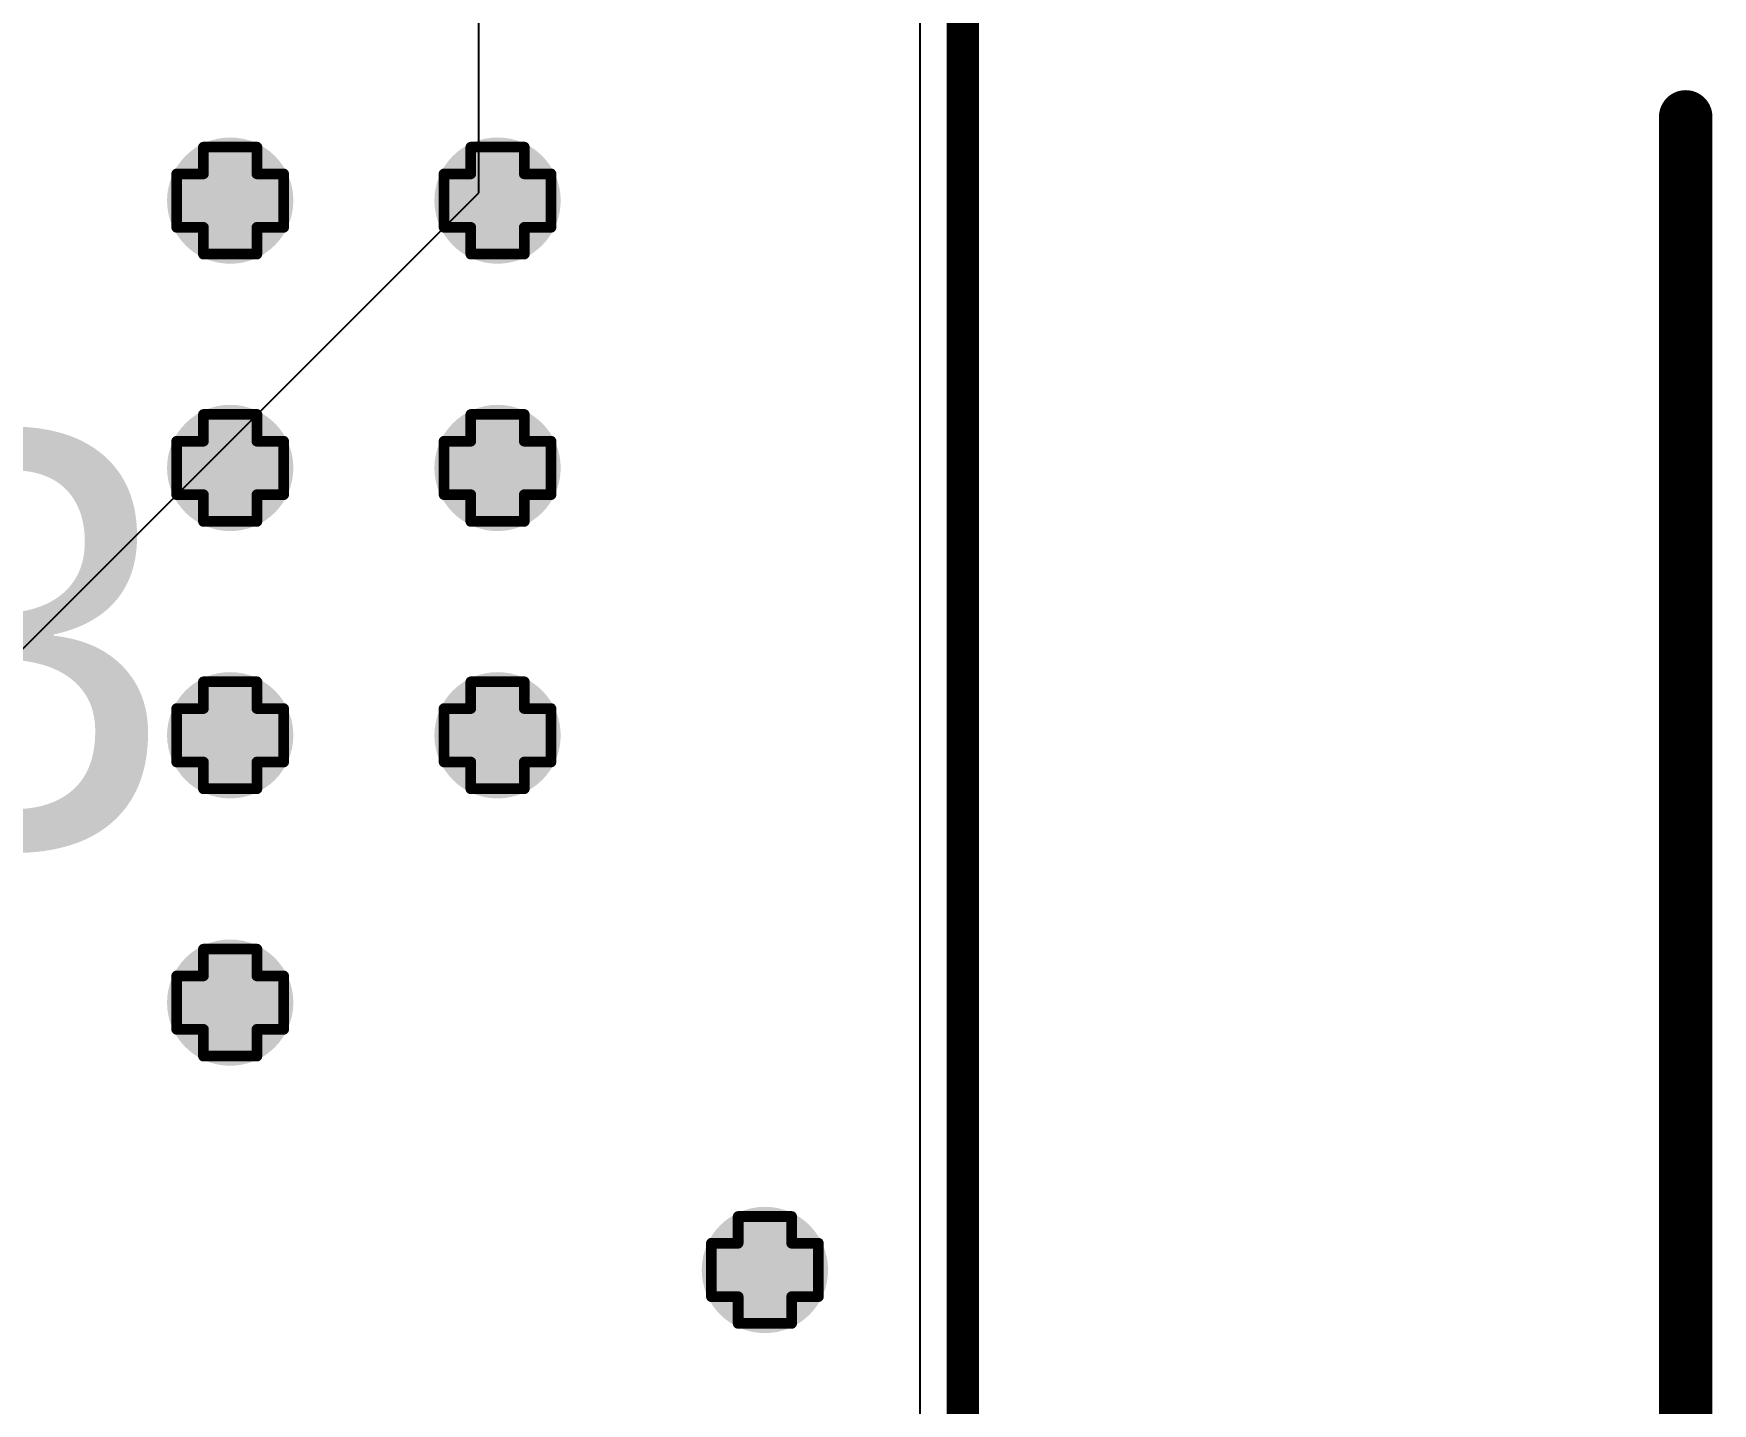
# Model space of a CAD drawing. Header units: inches. Extents: x -1 to 13, y -1.6 to 0.5.
# Drawn here: x 2.916 to 3.23, y -1.1206 to -0.8644 of the extents above; entities that cross this region are included whole.
import ezdxf

# ---------------------------------------------------------------- set-up
doc = ezdxf.new("R2010")
doc.units = ezdxf.units.IN
doc.header["$MEASUREMENT"] = 0
for name, color, linetype in [('Board_outline', 216, 'Continuous'), ('Bottom Layer', 5, 'Continuous'), ('Dimensions', 6, 'Continuous'), ('Drill Drawing', 1, 'Continuous'), ('Top Layer', 1, 'Continuous'), ('Top Overlay', 2, 'Continuous'), ('Via Holes', 16, 'Continuous')]:
    doc.layers.add(name, color=color, linetype=linetype)
doc.styles.add('Arial', font='', dxfattribs={"height": 0.2})
doc.styles.get('Arial').set_extended_font_data('Arial')

msp = doc.modelspace()

# ---------------------------------------------------------------- hatches: boundary and pattern name
at = {"layer": 'Bottom Layer'}
h = msp.add_hatch(color=5, dxfattribs=at)
edge = h.paths.add_edge_path()
edge.add_arc((2.9528, -0.89561), 0.01181, 0, 360)
h = msp.add_hatch(color=5, dxfattribs=at)
edge = h.paths.add_edge_path()
edge.add_arc((3.0028, -0.89561), 0.01181, 0, 360)
h = msp.add_hatch(color=5, dxfattribs=at)
edge = h.paths.add_edge_path()
edge.add_arc((2.9528, -0.94561), 0.01181, 0, 360)
h = msp.add_hatch(color=5, dxfattribs=at)
edge = h.paths.add_edge_path()
edge.add_arc((3.0028, -0.94561), 0.01181, 0, 360)
h = msp.add_hatch(color=5, dxfattribs=at)
edge = h.paths.add_edge_path()
edge.add_arc((2.9528, -0.99561), 0.01181, 0, 360)
h = msp.add_hatch(color=5, dxfattribs=at)
edge = h.paths.add_edge_path()
edge.add_arc((3.0028, -0.99561), 0.01181, 0, 360)
h = msp.add_hatch(color=5, dxfattribs=at)
edge = h.paths.add_edge_path()
edge.add_arc((2.9528, -1.04561), 0.01181, 0, 360)
h = msp.add_hatch(color=5, dxfattribs=at)
edge = h.paths.add_edge_path()
edge.add_arc((3.0528, -1.09561), 0.01181, 0, 360)
at = {"layer": 'Top Layer'}
h = msp.add_hatch(color=1, dxfattribs=at)
edge = h.paths.add_edge_path()
edge.add_arc((2.9528, -0.89561), 0.01181, 0, 360)
h = msp.add_hatch(color=1, dxfattribs=at)
edge = h.paths.add_edge_path()
edge.add_arc((3.0028, -0.89561), 0.01181, 0, 360)
h = msp.add_hatch(color=1, dxfattribs=at)
edge = h.paths.add_edge_path()
edge.add_arc((2.9528, -0.94561), 0.01181, 0, 360)
h = msp.add_hatch(color=1, dxfattribs=at)
edge = h.paths.add_edge_path()
edge.add_arc((3.0028, -0.94561), 0.01181, 0, 360)
h = msp.add_hatch(color=1, dxfattribs=at)
edge = h.paths.add_edge_path()
edge.add_arc((2.9528, -0.99561), 0.01181, 0, 360)
h = msp.add_hatch(color=1, dxfattribs=at)
edge = h.paths.add_edge_path()
edge.add_arc((3.0028, -0.99561), 0.01181, 0, 360)
h = msp.add_hatch(color=1, dxfattribs=at)
edge = h.paths.add_edge_path()
edge.add_arc((2.9528, -1.04561), 0.01181, 0, 360)
h = msp.add_hatch(color=1, dxfattribs=at)
edge = h.paths.add_edge_path()
edge.add_arc((3.0528, -1.09561), 0.01181, 0, 360)
at = {"layer": 'Via Holes'}
h = msp.add_hatch(color=7, dxfattribs=at)
edge = h.paths.add_edge_path()
edge.add_arc((2.9528, -0.89561), 0.00591, 0, 360)
h = msp.add_hatch(color=7, dxfattribs=at)
edge = h.paths.add_edge_path()
edge.add_arc((3.0028, -0.89561), 0.00591, 0, 360)
h = msp.add_hatch(color=7, dxfattribs=at)
edge = h.paths.add_edge_path()
edge.add_arc((2.9528, -0.94561), 0.00591, 0, 360)
h = msp.add_hatch(color=7, dxfattribs=at)
edge = h.paths.add_edge_path()
edge.add_arc((3.0028, -0.94561), 0.00591, 0, 360)
h = msp.add_hatch(color=7, dxfattribs=at)
edge = h.paths.add_edge_path()
edge.add_arc((2.9528, -0.99561), 0.00591, 0, 360)
h = msp.add_hatch(color=7, dxfattribs=at)
edge = h.paths.add_edge_path()
edge.add_arc((3.0028, -0.99561), 0.00591, 0, 360)
h = msp.add_hatch(color=7, dxfattribs=at)
edge = h.paths.add_edge_path()
edge.add_arc((2.9528, -1.04561), 0.00591, 0, 360)
h = msp.add_hatch(color=7, dxfattribs=at)
edge = h.paths.add_edge_path()
edge.add_arc((3.0528, -1.09561), 0.00591, 0, 360)

# ---------------------------------------------------------------- linework, layer by layer
at = {"layer": 'Board_outline', "const_width": 0.006}
msp.add_lwpolyline([(3.08981, -1.29876), (3.08981, 0.07919)], dxfattribs=at)
at = {"layer": 'Bottom Layer'}
msp.add_line((3.08178, -0.49934), (3.08178, -1.29876), dxfattribs=at)
at = {"layer": 'Dimensions', "const_width": 0.01}
msp.add_lwpolyline([(3.225, -1.35188), (3.225, -0.87995)], dxfattribs=at)
at = {"layer": 'Dimensions', "const_width": 0.005}
msp.add_lwpolyline([(3.2225, -0.87995, 1), (3.2275, -0.87995, 1)], format="xyb", close=True, dxfattribs=at)
at = {"layer": 'Drill Drawing', "const_width": 0.002}
for points in [[(2.9478, -0.89061), (2.9478, -0.88561)], [(2.9478, -0.88561), (2.9578, -0.88561)], [(2.9578, -0.89061), (2.9578, -0.88561)], [(2.9978, -0.89061), (2.9978, -0.88561)], [(2.9978, -0.88561), (3.0078, -0.88561)], [(3.0078, -0.89061), (3.0078, -0.88561)], [(2.9428, -0.90061), (2.9428, -0.89061)], [(2.9428, -0.89061), (2.9478, -0.89061)], [(2.9578, -0.89061), (2.9628, -0.89061)], [(2.9628, -0.90061), (2.9628, -0.89061)], [(2.9928, -0.90061), (2.9928, -0.89061)], [(2.9928, -0.89061), (2.9978, -0.89061)], [(3.0078, -0.89061), (3.0128, -0.89061)], [(3.0128, -0.90061), (3.0128, -0.89061)], [(2.9428, -0.90061), (2.9478, -0.90061)], [(2.9478, -0.90561), (2.9478, -0.90061)], [(2.9578, -0.90061), (2.9628, -0.90061)], [(2.9578, -0.90561), (2.9578, -0.90061)], [(2.9928, -0.90061), (2.9978, -0.90061)], [(2.9978, -0.90561), (2.9978, -0.90061)], [(3.0078, -0.90061), (3.0128, -0.90061)], [(3.0078, -0.90561), (3.0078, -0.90061)], [(2.9478, -0.90561), (2.9578, -0.90561)], [(2.9978, -0.90561), (3.0078, -0.90561)], [(2.9478, -0.94061), (2.9478, -0.93561)], [(2.9478, -0.93561), (2.9578, -0.93561)], [(2.9578, -0.94061), (2.9578, -0.93561)], [(2.9978, -0.94061), (2.9978, -0.93561)], [(2.9978, -0.93561), (3.0078, -0.93561)], [(3.0078, -0.94061), (3.0078, -0.93561)], [(2.9428, -0.95061), (2.9428, -0.94061)], [(2.9428, -0.94061), (2.9478, -0.94061)], [(2.9578, -0.94061), (2.9628, -0.94061)], [(2.9628, -0.95061), (2.9628, -0.94061)], [(2.9928, -0.95061), (2.9928, -0.94061)], [(2.9928, -0.94061), (2.9978, -0.94061)], [(3.0078, -0.94061), (3.0128, -0.94061)], [(3.0128, -0.95061), (3.0128, -0.94061)], [(2.9428, -0.95061), (2.9478, -0.95061)], [(2.9478, -0.95561), (2.9478, -0.95061)], [(2.9578, -0.95061), (2.9628, -0.95061)], [(2.9578, -0.95561), (2.9578, -0.95061)], [(2.9928, -0.95061), (2.9978, -0.95061)], [(2.9978, -0.95561), (2.9978, -0.95061)], [(3.0078, -0.95061), (3.0128, -0.95061)], [(3.0078, -0.95561), (3.0078, -0.95061)], [(2.9478, -0.95561), (2.9578, -0.95561)], [(2.9978, -0.95561), (3.0078, -0.95561)], [(2.9478, -0.99061), (2.9478, -0.98561)], [(2.9478, -0.98561), (2.9578, -0.98561)], [(2.9578, -0.99061), (2.9578, -0.98561)], [(2.9978, -0.99061), (2.9978, -0.98561)], [(2.9978, -0.98561), (3.0078, -0.98561)], [(3.0078, -0.99061), (3.0078, -0.98561)], [(2.9428, -1.00061), (2.9428, -0.99061)], [(2.9428, -0.99061), (2.9478, -0.99061)], [(2.9578, -0.99061), (2.9628, -0.99061)], [(2.9628, -1.00061), (2.9628, -0.99061)], [(2.9928, -1.00061), (2.9928, -0.99061)], [(2.9928, -0.99061), (2.9978, -0.99061)], [(3.0078, -0.99061), (3.0128, -0.99061)], [(3.0128, -1.00061), (3.0128, -0.99061)], [(2.9428, -1.00061), (2.9478, -1.00061)], [(2.9478, -1.00561), (2.9478, -1.00061)], [(2.9578, -1.00061), (2.9628, -1.00061)], [(2.9578, -1.00561), (2.9578, -1.00061)], [(2.9928, -1.00061), (2.9978, -1.00061)], [(2.9978, -1.00561), (2.9978, -1.00061)], [(3.0078, -1.00061), (3.0128, -1.00061)], [(3.0078, -1.00561), (3.0078, -1.00061)], [(2.9478, -1.00561), (2.9578, -1.00561)], [(2.9978, -1.00561), (3.0078, -1.00561)], [(2.9478, -1.04061), (2.9478, -1.03561)], [(2.9478, -1.03561), (2.9578, -1.03561)], [(2.9578, -1.04061), (2.9578, -1.03561)], [(2.9428, -1.05061), (2.9428, -1.04061)], [(2.9428, -1.04061), (2.9478, -1.04061)], [(2.9578, -1.04061), (2.9628, -1.04061)], [(2.9628, -1.05061), (2.9628, -1.04061)], [(2.9428, -1.05061), (2.9478, -1.05061)], [(2.9478, -1.05561), (2.9478, -1.05061)], [(2.9578, -1.05061), (2.9628, -1.05061)], [(2.9578, -1.05561), (2.9578, -1.05061)], [(2.9478, -1.05561), (2.9578, -1.05561)], [(3.0478, -1.09061), (3.0478, -1.08561)], [(3.0478, -1.08561), (3.0578, -1.08561)], [(3.0578, -1.09061), (3.0578, -1.08561)], [(3.0428, -1.10061), (3.0428, -1.09061)], [(3.0428, -1.09061), (3.0478, -1.09061)], [(3.0578, -1.09061), (3.0628, -1.09061)], [(3.0628, -1.10061), (3.0628, -1.09061)], [(3.0428, -1.10061), (3.0478, -1.10061)], [(3.0478, -1.10561), (3.0478, -1.10061)], [(3.0578, -1.10061), (3.0628, -1.10061)], [(3.0578, -1.10561), (3.0578, -1.10061)], [(3.0478, -1.10561), (3.0578, -1.10561)]]:
    msp.add_lwpolyline(points, dxfattribs=at)
at = {"layer": 'Drill Drawing', "const_width": 0.001}
for points in [[(2.9473, -0.88561, 1), (2.9483, -0.88561, 1)], [(2.9473, -0.88561, 1), (2.9483, -0.88561, 1)], [(2.9573, -0.88561, 1), (2.9583, -0.88561, 1)], [(2.9573, -0.88561, 1), (2.9583, -0.88561, 1)], [(2.9973, -0.88561, 1), (2.9983, -0.88561, 1)], [(2.9973, -0.88561, 1), (2.9983, -0.88561, 1)], [(3.0073, -0.88561, 1), (3.0083, -0.88561, 1)], [(3.0073, -0.88561, 1), (3.0083, -0.88561, 1)], [(2.9423, -0.89061, 1), (2.9433, -0.89061, 1)], [(2.9423, -0.89061, 1), (2.9433, -0.89061, 1)], [(2.9473, -0.89061, 1), (2.9483, -0.89061, 1)], [(2.9473, -0.89061, 1), (2.9483, -0.89061, 1)], [(2.9573, -0.89061, 1), (2.9583, -0.89061, 1)], [(2.9573, -0.89061, 1), (2.9583, -0.89061, 1)], [(2.9623, -0.89061, 1), (2.9633, -0.89061, 1)], [(2.9623, -0.89061, 1), (2.9633, -0.89061, 1)], [(2.9923, -0.89061, 1), (2.9933, -0.89061, 1)], [(2.9923, -0.89061, 1), (2.9933, -0.89061, 1)], [(2.9973, -0.89061, 1), (2.9983, -0.89061, 1)], [(2.9973, -0.89061, 1), (2.9983, -0.89061, 1)], [(3.0073, -0.89061, 1), (3.0083, -0.89061, 1)], [(3.0073, -0.89061, 1), (3.0083, -0.89061, 1)], [(3.0123, -0.89061, 1), (3.0133, -0.89061, 1)], [(3.0123, -0.89061, 1), (3.0133, -0.89061, 1)], [(2.9423, -0.90061, 1), (2.9433, -0.90061, 1)], [(2.9423, -0.90061, 1), (2.9433, -0.90061, 1)], [(2.9473, -0.90061, 1), (2.9483, -0.90061, 1)], [(2.9473, -0.90061, 1), (2.9483, -0.90061, 1)], [(2.9573, -0.90061, 1), (2.9583, -0.90061, 1)], [(2.9573, -0.90061, 1), (2.9583, -0.90061, 1)], [(2.9623, -0.90061, 1), (2.9633, -0.90061, 1)], [(2.9623, -0.90061, 1), (2.9633, -0.90061, 1)], [(2.9923, -0.90061, 1), (2.9933, -0.90061, 1)], [(2.9923, -0.90061, 1), (2.9933, -0.90061, 1)], [(2.9973, -0.90061, 1), (2.9983, -0.90061, 1)], [(2.9973, -0.90061, 1), (2.9983, -0.90061, 1)], [(3.0073, -0.90061, 1), (3.0083, -0.90061, 1)], [(3.0073, -0.90061, 1), (3.0083, -0.90061, 1)], [(3.0123, -0.90061, 1), (3.0133, -0.90061, 1)], [(3.0123, -0.90061, 1), (3.0133, -0.90061, 1)], [(2.9473, -0.90561, 1), (2.9483, -0.90561, 1)], [(2.9473, -0.90561, 1), (2.9483, -0.90561, 1)], [(2.9573, -0.90561, 1), (2.9583, -0.90561, 1)], [(2.9573, -0.90561, 1), (2.9583, -0.90561, 1)], [(2.9973, -0.90561, 1), (2.9983, -0.90561, 1)], [(2.9973, -0.90561, 1), (2.9983, -0.90561, 1)], [(3.0073, -0.90561, 1), (3.0083, -0.90561, 1)], [(3.0073, -0.90561, 1), (3.0083, -0.90561, 1)], [(2.9473, -0.93561, 1), (2.9483, -0.93561, 1)], [(2.9473, -0.93561, 1), (2.9483, -0.93561, 1)], [(2.9573, -0.93561, 1), (2.9583, -0.93561, 1)], [(2.9573, -0.93561, 1), (2.9583, -0.93561, 1)], [(2.9973, -0.93561, 1), (2.9983, -0.93561, 1)], [(2.9973, -0.93561, 1), (2.9983, -0.93561, 1)], [(3.0073, -0.93561, 1), (3.0083, -0.93561, 1)], [(3.0073, -0.93561, 1), (3.0083, -0.93561, 1)], [(2.9423, -0.94061, 1), (2.9433, -0.94061, 1)], [(2.9423, -0.94061, 1), (2.9433, -0.94061, 1)], [(2.9473, -0.94061, 1), (2.9483, -0.94061, 1)], [(2.9473, -0.94061, 1), (2.9483, -0.94061, 1)], [(2.9573, -0.94061, 1), (2.9583, -0.94061, 1)], [(2.9573, -0.94061, 1), (2.9583, -0.94061, 1)], [(2.9623, -0.94061, 1), (2.9633, -0.94061, 1)], [(2.9623, -0.94061, 1), (2.9633, -0.94061, 1)], [(2.9923, -0.94061, 1), (2.9933, -0.94061, 1)], [(2.9923, -0.94061, 1), (2.9933, -0.94061, 1)], [(2.9973, -0.94061, 1), (2.9983, -0.94061, 1)], [(2.9973, -0.94061, 1), (2.9983, -0.94061, 1)], [(3.0073, -0.94061, 1), (3.0083, -0.94061, 1)], [(3.0073, -0.94061, 1), (3.0083, -0.94061, 1)], [(3.0123, -0.94061, 1), (3.0133, -0.94061, 1)], [(3.0123, -0.94061, 1), (3.0133, -0.94061, 1)], [(2.9423, -0.95061, 1), (2.9433, -0.95061, 1)], [(2.9423, -0.95061, 1), (2.9433, -0.95061, 1)], [(2.9473, -0.95061, 1), (2.9483, -0.95061, 1)], [(2.9473, -0.95061, 1), (2.9483, -0.95061, 1)], [(2.9573, -0.95061, 1), (2.9583, -0.95061, 1)], [(2.9573, -0.95061, 1), (2.9583, -0.95061, 1)], [(2.9623, -0.95061, 1), (2.9633, -0.95061, 1)], [(2.9623, -0.95061, 1), (2.9633, -0.95061, 1)], [(2.9923, -0.95061, 1), (2.9933, -0.95061, 1)], [(2.9923, -0.95061, 1), (2.9933, -0.95061, 1)], [(2.9973, -0.95061, 1), (2.9983, -0.95061, 1)], [(2.9973, -0.95061, 1), (2.9983, -0.95061, 1)], [(3.0073, -0.95061, 1), (3.0083, -0.95061, 1)], [(3.0073, -0.95061, 1), (3.0083, -0.95061, 1)], [(3.0123, -0.95061, 1), (3.0133, -0.95061, 1)], [(3.0123, -0.95061, 1), (3.0133, -0.95061, 1)], [(2.9473, -0.95561, 1), (2.9483, -0.95561, 1)], [(2.9473, -0.95561, 1), (2.9483, -0.95561, 1)], [(2.9573, -0.95561, 1), (2.9583, -0.95561, 1)], [(2.9573, -0.95561, 1), (2.9583, -0.95561, 1)], [(2.9973, -0.95561, 1), (2.9983, -0.95561, 1)], [(2.9973, -0.95561, 1), (2.9983, -0.95561, 1)], [(3.0073, -0.95561, 1), (3.0083, -0.95561, 1)], [(3.0073, -0.95561, 1), (3.0083, -0.95561, 1)], [(2.9473, -0.98561, 1), (2.9483, -0.98561, 1)], [(2.9473, -0.98561, 1), (2.9483, -0.98561, 1)], [(2.9573, -0.98561, 1), (2.9583, -0.98561, 1)], [(2.9573, -0.98561, 1), (2.9583, -0.98561, 1)], [(2.9973, -0.98561, 1), (2.9983, -0.98561, 1)], [(2.9973, -0.98561, 1), (2.9983, -0.98561, 1)], [(3.0073, -0.98561, 1), (3.0083, -0.98561, 1)], [(3.0073, -0.98561, 1), (3.0083, -0.98561, 1)], [(2.9423, -0.99061, 1), (2.9433, -0.99061, 1)], [(2.9423, -0.99061, 1), (2.9433, -0.99061, 1)], [(2.9473, -0.99061, 1), (2.9483, -0.99061, 1)], [(2.9473, -0.99061, 1), (2.9483, -0.99061, 1)], [(2.9573, -0.99061, 1), (2.9583, -0.99061, 1)], [(2.9573, -0.99061, 1), (2.9583, -0.99061, 1)], [(2.9623, -0.99061, 1), (2.9633, -0.99061, 1)], [(2.9623, -0.99061, 1), (2.9633, -0.99061, 1)], [(2.9923, -0.99061, 1), (2.9933, -0.99061, 1)], [(2.9923, -0.99061, 1), (2.9933, -0.99061, 1)], [(2.9973, -0.99061, 1), (2.9983, -0.99061, 1)], [(2.9973, -0.99061, 1), (2.9983, -0.99061, 1)], [(3.0073, -0.99061, 1), (3.0083, -0.99061, 1)], [(3.0073, -0.99061, 1), (3.0083, -0.99061, 1)], [(3.0123, -0.99061, 1), (3.0133, -0.99061, 1)], [(3.0123, -0.99061, 1), (3.0133, -0.99061, 1)], [(2.9423, -1.00061, 1), (2.9433, -1.00061, 1)], [(2.9423, -1.00061, 1), (2.9433, -1.00061, 1)], [(2.9473, -1.00061, 1), (2.9483, -1.00061, 1)], [(2.9473, -1.00061, 1), (2.9483, -1.00061, 1)], [(2.9573, -1.00061, 1), (2.9583, -1.00061, 1)], [(2.9573, -1.00061, 1), (2.9583, -1.00061, 1)], [(2.9623, -1.00061, 1), (2.9633, -1.00061, 1)], [(2.9623, -1.00061, 1), (2.9633, -1.00061, 1)], [(2.9923, -1.00061, 1), (2.9933, -1.00061, 1)], [(2.9923, -1.00061, 1), (2.9933, -1.00061, 1)], [(2.9973, -1.00061, 1), (2.9983, -1.00061, 1)], [(2.9973, -1.00061, 1), (2.9983, -1.00061, 1)], [(3.0073, -1.00061, 1), (3.0083, -1.00061, 1)], [(3.0073, -1.00061, 1), (3.0083, -1.00061, 1)], [(3.0123, -1.00061, 1), (3.0133, -1.00061, 1)], [(3.0123, -1.00061, 1), (3.0133, -1.00061, 1)], [(2.9473, -1.00561, 1), (2.9483, -1.00561, 1)], [(2.9473, -1.00561, 1), (2.9483, -1.00561, 1)], [(2.9573, -1.00561, 1), (2.9583, -1.00561, 1)], [(2.9573, -1.00561, 1), (2.9583, -1.00561, 1)], [(2.9973, -1.00561, 1), (2.9983, -1.00561, 1)], [(2.9973, -1.00561, 1), (2.9983, -1.00561, 1)], [(3.0073, -1.00561, 1), (3.0083, -1.00561, 1)], [(3.0073, -1.00561, 1), (3.0083, -1.00561, 1)], [(2.9473, -1.03561, 1), (2.9483, -1.03561, 1)], [(2.9473, -1.03561, 1), (2.9483, -1.03561, 1)], [(2.9573, -1.03561, 1), (2.9583, -1.03561, 1)], [(2.9573, -1.03561, 1), (2.9583, -1.03561, 1)], [(2.9423, -1.04061, 1), (2.9433, -1.04061, 1)], [(2.9423, -1.04061, 1), (2.9433, -1.04061, 1)], [(2.9473, -1.04061, 1), (2.9483, -1.04061, 1)], [(2.9473, -1.04061, 1), (2.9483, -1.04061, 1)], [(2.9573, -1.04061, 1), (2.9583, -1.04061, 1)], [(2.9573, -1.04061, 1), (2.9583, -1.04061, 1)], [(2.9623, -1.04061, 1), (2.9633, -1.04061, 1)], [(2.9623, -1.04061, 1), (2.9633, -1.04061, 1)], [(2.9423, -1.05061, 1), (2.9433, -1.05061, 1)], [(2.9423, -1.05061, 1), (2.9433, -1.05061, 1)], [(2.9473, -1.05061, 1), (2.9483, -1.05061, 1)], [(2.9473, -1.05061, 1), (2.9483, -1.05061, 1)], [(2.9573, -1.05061, 1), (2.9583, -1.05061, 1)], [(2.9573, -1.05061, 1), (2.9583, -1.05061, 1)], [(2.9623, -1.05061, 1), (2.9633, -1.05061, 1)], [(2.9623, -1.05061, 1), (2.9633, -1.05061, 1)], [(2.9473, -1.05561, 1), (2.9483, -1.05561, 1)], [(2.9473, -1.05561, 1), (2.9483, -1.05561, 1)], [(2.9573, -1.05561, 1), (2.9583, -1.05561, 1)], [(2.9573, -1.05561, 1), (2.9583, -1.05561, 1)], [(3.0473, -1.08561, 1), (3.0483, -1.08561, 1)], [(3.0473, -1.08561, 1), (3.0483, -1.08561, 1)], [(3.0573, -1.08561, 1), (3.0583, -1.08561, 1)], [(3.0573, -1.08561, 1), (3.0583, -1.08561, 1)], [(3.0423, -1.09061, 1), (3.0433, -1.09061, 1)], [(3.0423, -1.09061, 1), (3.0433, -1.09061, 1)], [(3.0473, -1.09061, 1), (3.0483, -1.09061, 1)], [(3.0473, -1.09061, 1), (3.0483, -1.09061, 1)], [(3.0573, -1.09061, 1), (3.0583, -1.09061, 1)], [(3.0573, -1.09061, 1), (3.0583, -1.09061, 1)], [(3.0623, -1.09061, 1), (3.0633, -1.09061, 1)], [(3.0623, -1.09061, 1), (3.0633, -1.09061, 1)], [(3.0423, -1.10061, 1), (3.0433, -1.10061, 1)], [(3.0423, -1.10061, 1), (3.0433, -1.10061, 1)], [(3.0473, -1.10061, 1), (3.0483, -1.10061, 1)], [(3.0473, -1.10061, 1), (3.0483, -1.10061, 1)], [(3.0573, -1.10061, 1), (3.0583, -1.10061, 1)], [(3.0573, -1.10061, 1), (3.0583, -1.10061, 1)], [(3.0623, -1.10061, 1), (3.0633, -1.10061, 1)], [(3.0623, -1.10061, 1), (3.0633, -1.10061, 1)], [(3.0473, -1.10561, 1), (3.0483, -1.10561, 1)], [(3.0473, -1.10561, 1), (3.0483, -1.10561, 1)], [(3.0573, -1.10561, 1), (3.0583, -1.10561, 1)], [(3.0573, -1.10561, 1), (3.0583, -1.10561, 1)]]:
    msp.add_lwpolyline(points, format="xyb", close=True, dxfattribs=at)
at = {"layer": 'Top Layer'}
for p, q in [((3.08178, -0.49934), (3.08178, -1.29876)), ((2.9993, -0.89416), (2.9993, -0.59211)), ((3.08178, -0.59211), (3.08178, -1.29876)), ((2.79135, -1.10211), (2.9993, -0.89416))]:
    msp.add_line(p, q, dxfattribs=at)

# ---------------------------------------------------------------- texts
at = {"layer": 'Top Overlay', "style": 'Arial'}
msp.add_text('LED3', height=0.0775, dxfattribs=at).set_placement((2.67141, -1.01653))

doc.saveas('drawing.dxf')
